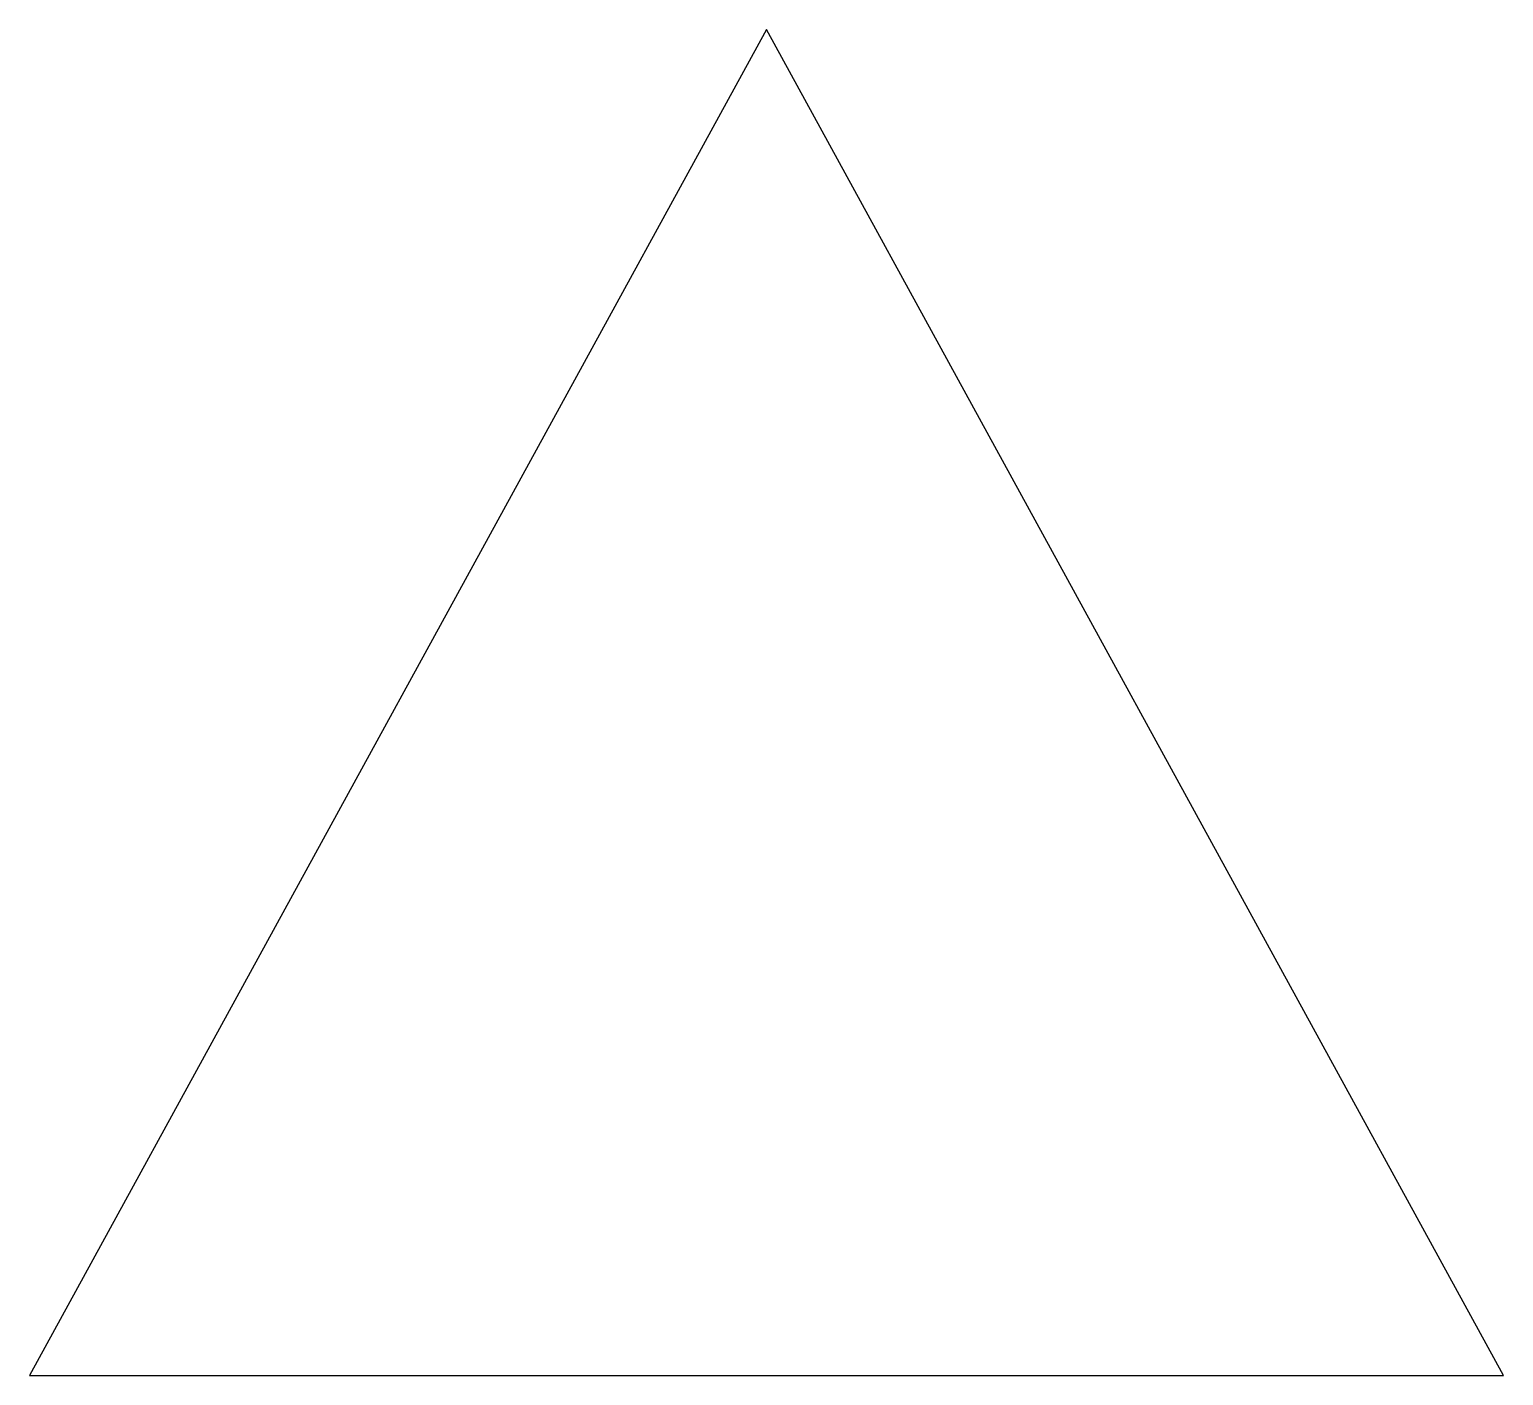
# Model space of a CAD drawing. Header units: metres. Extents: x -266.5 to -245.6, y -16.1 to 3.
import ezdxf

# ---------------------------------------------------------------- set-up
doc = ezdxf.new("R2010")
doc.units = ezdxf.units.M

msp = doc.modelspace()

# ---------------------------------------------------------------- linework, layer by layer
msp.add_lwpolyline([(-266.516, -16.069), (-245.619, -16.069), (-256.067, 3.017)], close=True)

doc.saveas('drawing.dxf')
